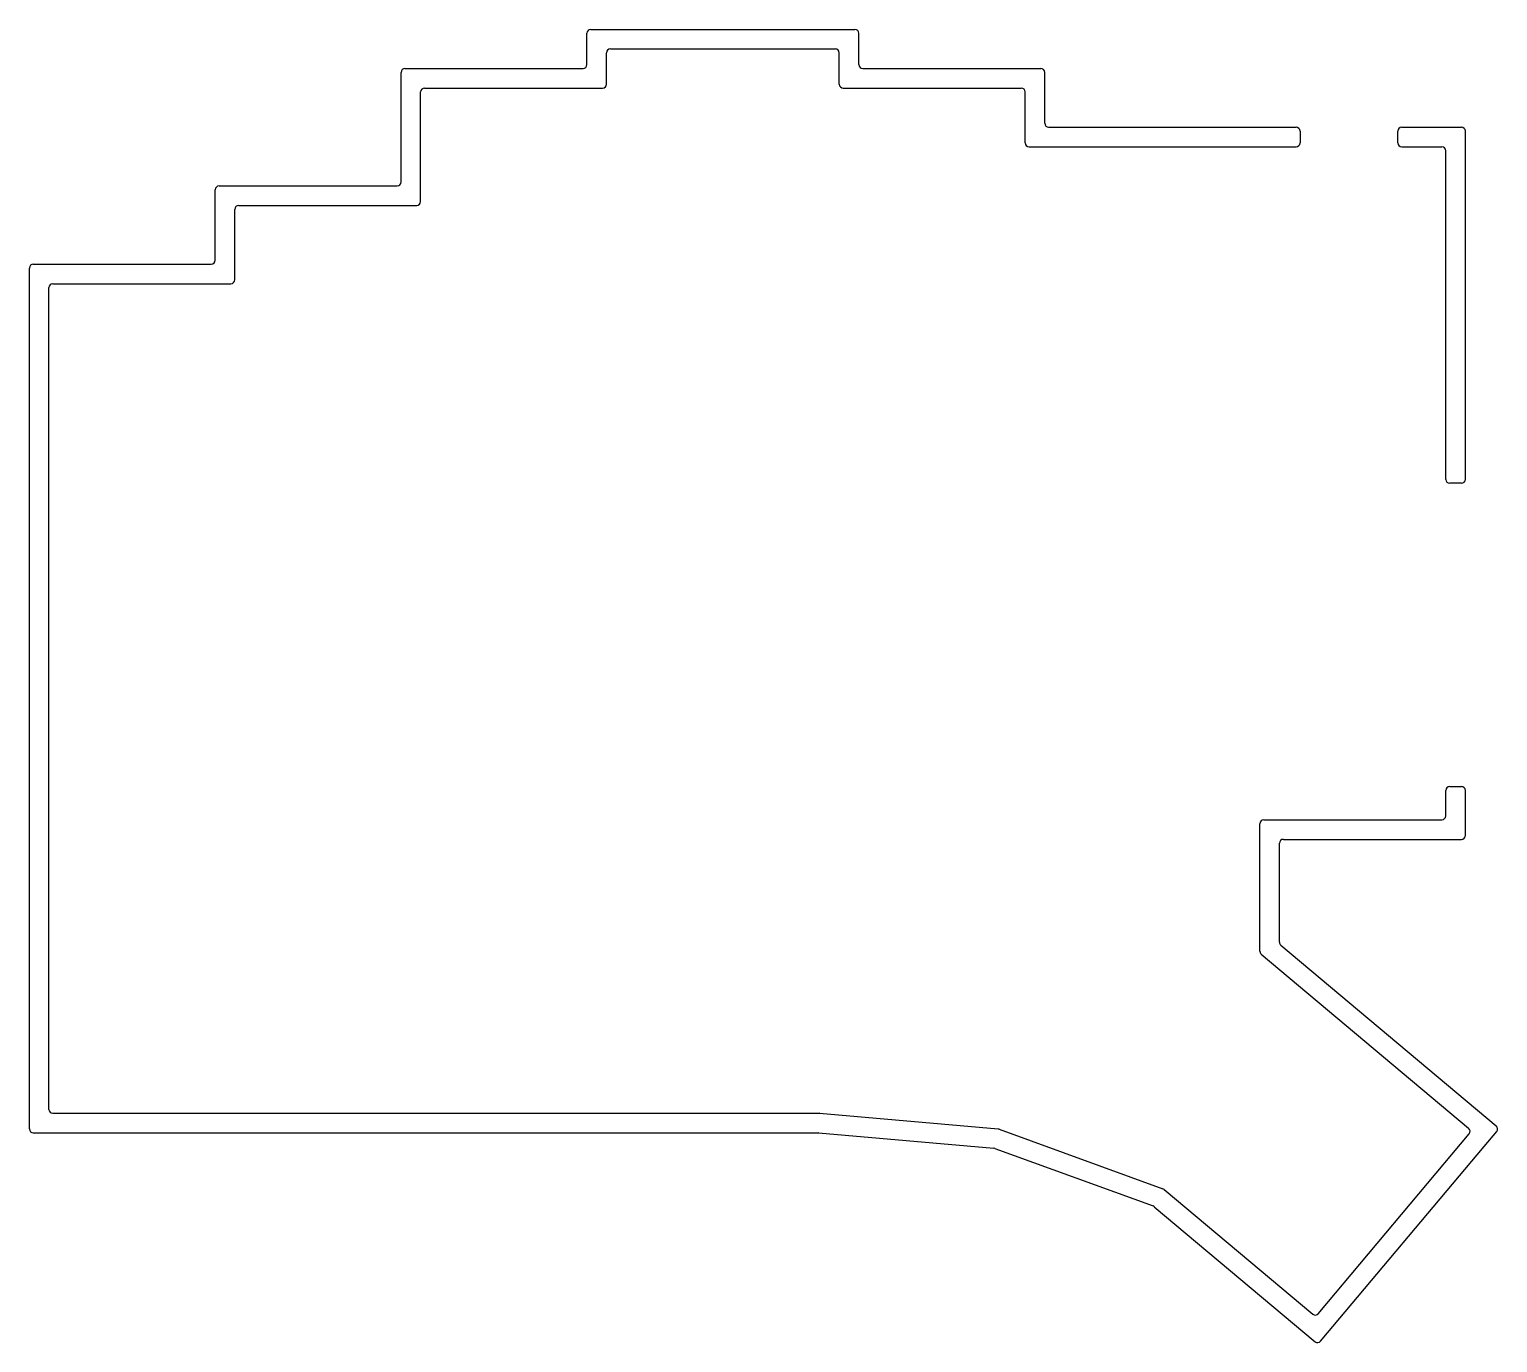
# Model space of a CAD drawing. Header units: millimetres. Extents: x 26 to 176, y -159 to -25.
import ezdxf

# ---------------------------------------------------------------- set-up
doc = ezdxf.new("R2010")
doc.units = ezdxf.units.MM

msp = doc.modelspace()

# ---------------------------------------------------------------- linework, layer by layer
for p, q in [((83.1, -28.2), (83.1, -25)), ((83.5, -24.6), (110.5, -24.6)), ((110.9, -28.2), (110.9, -25)), ((85.1, -30.2), (85.1, -27)), ((85.5, -26.6), (108.5, -26.6)), ((108.9, -30.2), (108.9, -27)), ((64.1, -40.2), (64.1, -29)), ((64.5, -28.6), (82.7, -28.6)), ((111.3, -28.6), (129.5, -28.6)), ((129.9, -34.2), (129.9, -29)), ((66.1, -42.2), (66.1, -31)), ((66.5, -30.6), (84.7, -30.6)), ((109.3, -30.6), (127.5, -30.6)), ((127.9, -36.2), (127.9, -31)), ((130.3, -34.6), (155.6, -34.6)), ((156, -35), (156, -36.2)), ((166, -36.2), (166, -35)), ((166.4, -34.6), (172.5, -34.6)), ((172.9, -70.6), (172.9, -35)), ((128.3, -36.6), (155.6, -36.6)), ((166.4, -36.6), (170.5, -36.6)), ((170.9, -70.6), (170.9, -37)), ((45.1, -48.2), (45.1, -41)), ((45.5, -40.6), (63.7, -40.6)), ((47.1, -50.2), (47.1, -43)), ((47.5, -42.6), (65.7, -42.6)), ((26.1, -137), (26.1, -49)), ((26.5, -48.6), (44.7, -48.6)), ((28.1, -135), (28.1, -51)), ((28.5, -50.6), (46.7, -50.6)), ((172.5, -71), (171.3, -71)), ((171.3, -102), (172.5, -102)), ((170.9, -105), (170.9, -102.4)), ((172.9, -107), (172.9, -102.4)), ((151.9, -118.84), (151.9, -105.8)), ((152.3, -105.4), (170.5, -105.4)), ((153.9, -117.91), (153.9, -107.8)), ((154.3, -107.4), (172.5, -107.4)), ((154.04, -118.22), (176.06, -136.69)), ((152.04, -119.15), (173.24, -136.94)), ((28.5, -135.4), (106.83, -135.4)), ((106.87, -135.4), (125.13, -137)), ((26.5, -137.4), (106.75, -137.4)), ((106.78, -137.4), (124.7, -138.97)), ((125.23, -137.02), (141.99, -143.12)), ((157.86, -155.89), (173.29, -137.5)), ((174.82, -138.79), (176.11, -137.26)), ((124.8, -138.99), (140.97, -144.88)), ((158.11, -158.7), (174.82, -138.79)), ((142.11, -143.19), (157.3, -155.94)), ((141.09, -144.95), (157.55, -158.75))]:
    msp.add_line(p, q)
for centre, start, end in [((83.5, -25), 90, 180), ((110.5, -25), 0, 90), ((85.5, -27), 90, 180), ((108.5, -27), 0, 90), ((82.7, -28.2), 270, 0), ((111.3, -28.2), 180, 270), ((64.5, -29), 90, 180), ((129.5, -29), 0, 90), ((66.5, -31), 90, 180), ((84.7, -30.2), 270, 0), ((109.3, -30.2), 180, 270), ((127.5, -31), 0, 90), ((130.3, -34.2), 180, 270), ((155.6, -35), 0, 90), ((166.4, -35), 90, 180), ((172.5, -35), 0, 90), ((128.3, -36.2), 180, 270), ((155.6, -36.2), 270, 0), ((166.4, -36.2), 180, 270), ((170.5, -37), 0, 90), ((63.7, -40.2), 270, 0), ((45.5, -41), 90, 180), ((47.5, -43), 90, 180), ((65.7, -42.2), 270, 0), ((26.5, -49), 90, 180), ((44.7, -48.2), 270, 0), ((28.5, -51), 90, 180), ((46.7, -50.2), 270, 0), ((171.3, -70.6), 180, 270), ((172.5, -70.6), 270, 0), ((171.3, -102.4), 90, 180), ((172.5, -102.4), 0, 90), ((170.5, -105), 270, 0), ((152.3, -105.8), 90, 180), ((154.3, -107.8), 90, 180), ((172.5, -107), 270, 0), ((154.3, -117.91), 180, 230), ((152.3, -118.84), 180, 230), ((28.5, -135), 180, 270), ((106.83, -135.8), 85, 90), ((26.5, -137), 180, 270), ((106.75, -137.8), 85, 90), ((125.1, -137.4), 70, 85), ((172.98, -137.24), 320, 50), ((175.8, -137), 320, 50), ((124.66, -139.37), 70, 85), ((141.85, -143.5), 50, 70), ((140.84, -145.25), 50, 70), ((157.56, -155.63), 230, 320), ((157.8, -158.45), 230, 320)]:
    msp.add_arc(centre, 0.4, start, end)

doc.saveas('drawing.dxf')
